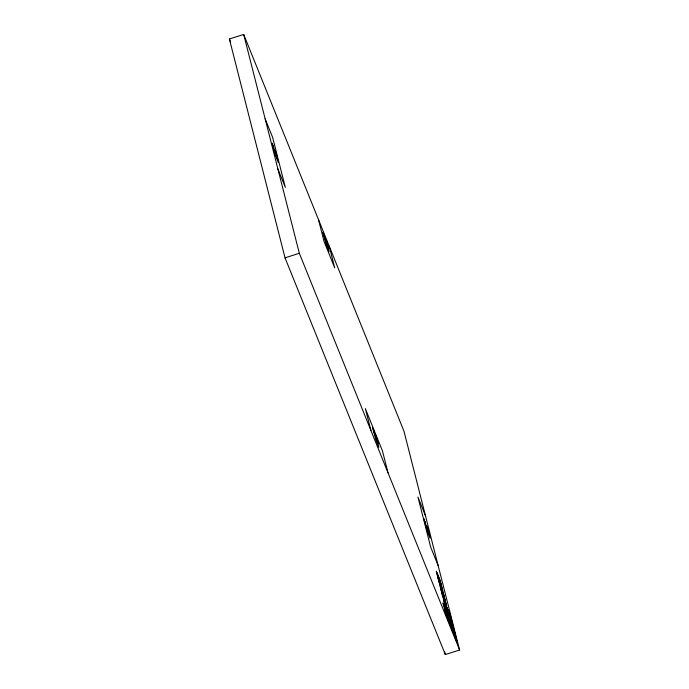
<?xml version="1.0" encoding="UTF-8"?>
<svg xmlns="http://www.w3.org/2000/svg" width="689" height="689" viewBox="0 0 689 689"><rect width="100%" height="100%" fill="white"/><g stroke="black" fill="none" stroke-linecap="round" stroke-linejoin="round"><path stroke-width="1.03" d="M448.772 618.937L449.504 621.805M448.875 618.748L449.865 621.418M449.021 619.669L449.59 621.909M450.959 625.672L450.201 623.769M451.192 626.439L450.218 623.993M451.295 626.249L450.477 623.278M229.394 38.997L243.691 34.45L403.969 431.159L459.606 650.003L445.309 654.55L285.031 257.841L229.394 38.997L230.6 41.995M285.031 257.841L299.327 253.285L459.606 650.003M446.489 609.662L446.317 608.757L447.893 613.666L447.075 611.522M445.878 607.577L446.3 608.378L445.301 605.648M445.154 604.107L445.128 604.701M448.091 614.097L448.177 613.735M442.743 591.334L440.435 581.757M440.219 586.029L442.588 595.813M443.725 599.783L446.024 609.36M453.233 632.597L450.925 623.028M456.652 641.063L456.738 640.908M265.144 118.861L272.629 137.369L285.349 187.391L277.865 168.883M425.432 515.57L417.947 497.062L430.668 547.075L438.144 565.591M441.253 589.534L445.206 601.583L441.253 589.534L444.009 598.62L443.647 595.46M446.877 607.595L443.303 598.646L446.084 609.567M447.798 612.383L448.496 614.2L448.151 613.236M439.746 584.151L439.306 582.739M443.216 593.212L443.664 594.624M446.713 606.966L447.161 608.378M445.12 603.995L446.093 607.397L446.041 606.69M447.264 610.187L446.076 606.458L447.083 608.154M445.301 605.192L445.516 605.743L445.189 605.209M455.369 638.109L454.929 636.696M446.394 615.897L446.024 614.709M446.661 607.956L447.135 609.42M440.013 580.431L436.568 571.956L439.031 581.843M439.453 583.17L443.165 592.462L440.374 581.55M446.102 614.915L453.655 633.734L450.503 621.702L443.234 603.728L443.285 604.175M447.85 613.46L448.005 613.925M440.09 580.646L436.301 571.138L439.091 582.059M438.953 578.372L440.469 582.679M437.558 574.936L440.96 584.599M437.739 575.987L441.451 586.52M441.933 588.432L438.23 577.907M438.721 579.828L441.339 587.269M439.229 581.817L439.892 583.695M450.029 614.743L448.212 610.29L454.714 636.016M446.377 610.471L450.158 619.979L447.23 608.611M454.998 636.92L457.074 642.2L450.373 615.854M440.056 580.371L440.417 581.473M450.098 614.967L447.953 609.472L454.576 635.594L452.776 626.869L456.824 641.149M442.803 596.493L446.661 606.225L443.811 595.081M448.22 613.839L447.385 611.35L447.454 612.151M446.059 614.984L445.413 612.874M447.833 613.503L447.574 612.71M443.794 594.857L439.806 584.892L442.657 596.037M450.115 614.829L450.46 615.932M450.787 622.365L442.949 602.884L445.8 614.02M446.997 611.332L446.472 609.567M442.553 595.89L446.403 605.407L443.871 595.305M446.05 609.644L449.9 619.161L447.428 609.274M446.084 606.802L445.352 604.356L445.568 605.192M447.109 609.352L448.083 612.555M447.411 612.039L447.643 612.797M440.305 581.327L440.521 581.835M450.244 615.423L450.632 616.577M447.307 608.835L447.514 609.343M438.945 581.774L439.16 582.274M447.798 612.426L447.247 609.765M450.804 622.598L451.011 623.097M454.783 636.24L454.387 635.086M445.938 609.283L446.153 609.791M448.203 610.523L452.251 624.802L450.451 616.069M456.299 639.082L450.976 618.145M448.728 612.59L454.051 633.527M448.057 612.504L448.203 613.339M444.517 651.424L445.309 654.55M388.019 472.8L382.455 450.916L365.351 408.603L370.915 430.487M329.17 246.033L334.733 267.918L324.054 241.469L318.49 219.584M243.691 34.45L299.327 253.285M447.187 609.67L447.368 610.876M273.18 146.542L277.452 159.064L275.1 150.452L276.056 152.889L278.339 162.664L275.324 154.87L272.181 143.252L273.722 147.48L273.232 146.524M323.933 235.526L328.197 248.049L325.854 239.436L326.81 241.873L329.092 251.649L326.078 243.854L322.934 232.236L324.476 236.473L323.985 235.517M373.688 431.228L377.96 443.75L375.608 435.138L376.564 437.575L378.847 447.35L375.832 439.556L372.689 427.938L374.23 432.175L373.688 431.228M424.915 522.09L429.187 534.621L426.836 526L427.791 528.446L430.074 538.221L427.059 530.427L423.916 518.8L425.457 523.037L424.967 522.081M445.344 610.058L444.87 609.188L447.893 617.947L445.344 610.058"/></g></svg>
